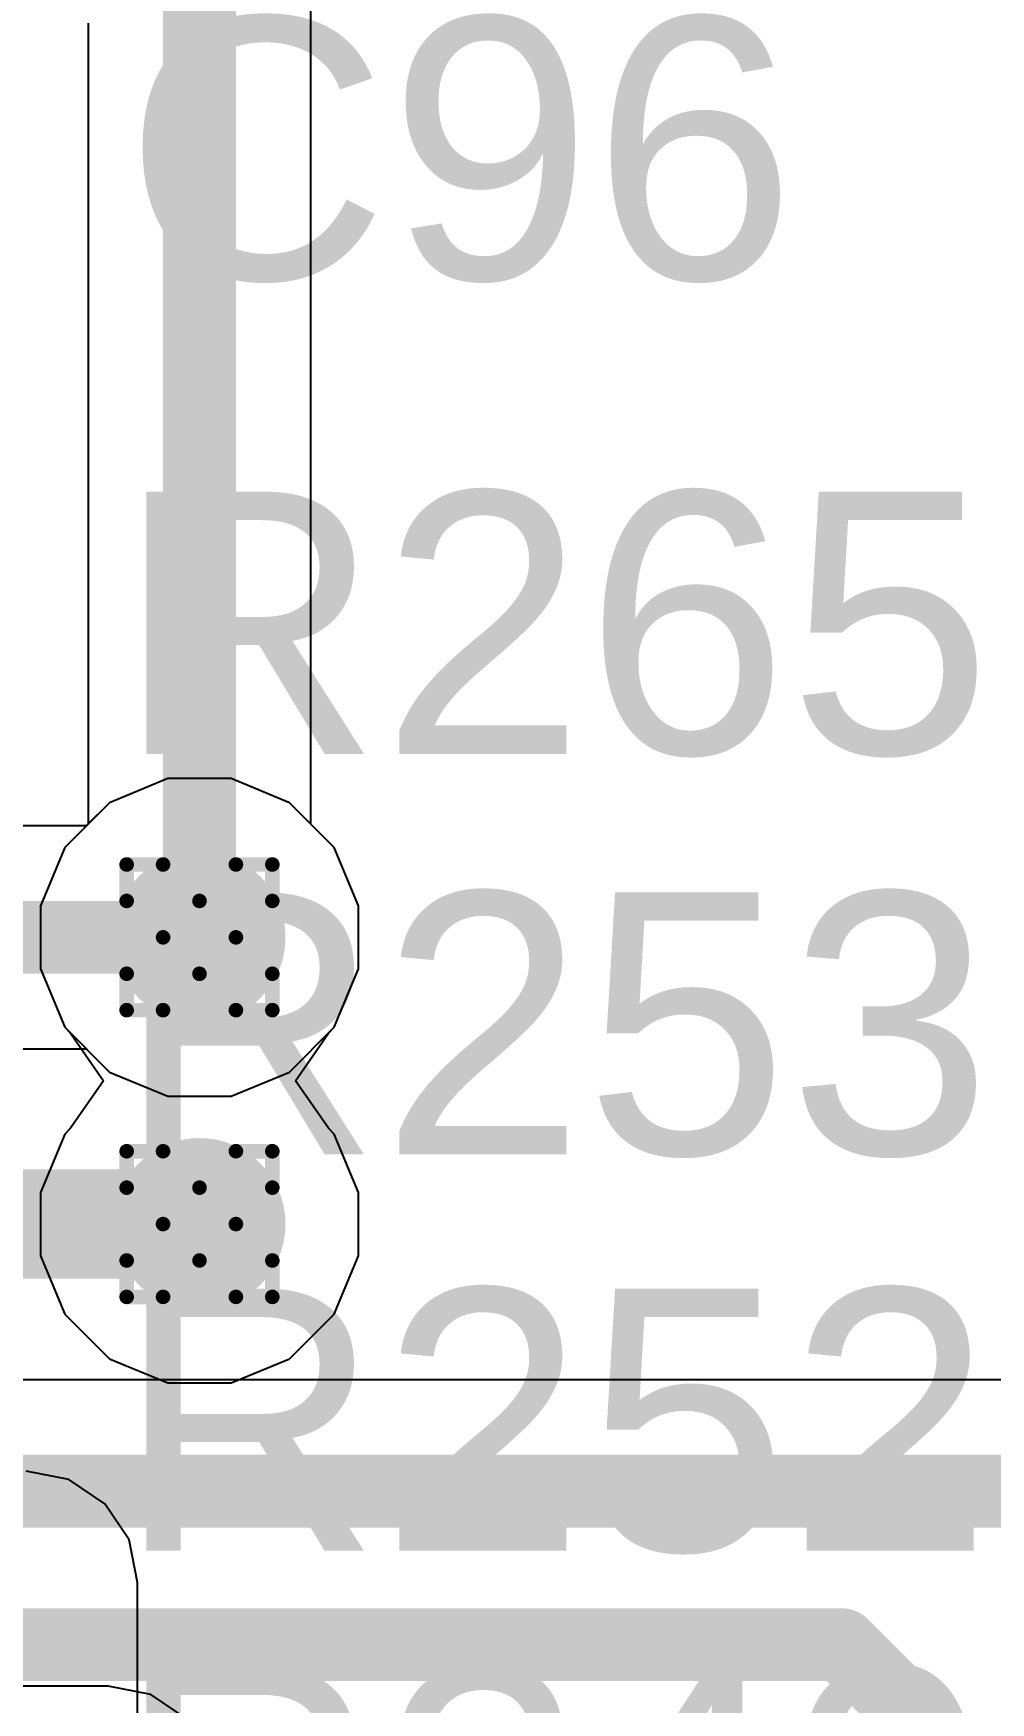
# Model space of a CAD drawing. Header units: inches. Extents: x -11 to 5379, y 0 to 5429.
# Drawn here: x 211.43 to 214.77, y 40.44 to 46.26 of the extents above; entities that cross this region are included whole.
import ezdxf

# ---------------------------------------------------------------- set-up
doc = ezdxf.new("R2010")
doc.units = ezdxf.units.IN
for name, color, linetype in [('Bottom Layer', 5, 'Continuous'), ('Drill Drawing', 1, 'Continuous'), ('GND', 16, 'Continuous'), ('PWR', 76, 'Continuous'), ('Top Layer', 1, 'Continuous'), ('Top Overlay', 2, 'Continuous'), ('Via Holes', 16, 'Continuous')]:
    doc.layers.add(name, color=color, linetype=linetype)
doc.styles.add('Arial', font='', dxfattribs={"height": 0.2})
doc.styles.get('Arial').set_extended_font_data('Arial')

msp = doc.modelspace()

# ---------------------------------------------------------------- hatches: boundary and pattern name
at = {"layer": 'Bottom Layer'}
h = msp.add_hatch(color=5, dxfattribs=at)
edge = h.paths.add_edge_path()
edge.add_arc((212.0086, 43.107), 0.3, 0, 360)
h = msp.add_hatch(color=5, dxfattribs=at)
edge = h.paths.add_edge_path()
edge.add_arc((212.0086, 42.107), 0.3, 0, 360)
at = {"layer": 'GND'}
h = msp.add_hatch(color=16, dxfattribs=at)
edge = h.paths.add_edge_path()
edge.add_arc((212.0086, 43.107), 0.3, 0, 360)
h = msp.add_hatch(color=16, dxfattribs=at)
edge = h.paths.add_edge_path()
edge.add_arc((212.0086, 42.107), 0.3, 0, 360)
at = {"layer": 'PWR'}
h = msp.add_hatch(color=76, dxfattribs=at)
edge = h.paths.add_edge_path()
edge.add_arc((212.0086, 43.107), 0.3, 0, 360)
h = msp.add_hatch(color=76, dxfattribs=at)
edge = h.paths.add_edge_path()
edge.add_arc((212.0086, 42.107), 0.3, 0, 360)
at = {"layer": 'Top Layer'}
h = msp.add_hatch(color=1, dxfattribs=at)
edge = h.paths.add_edge_path()
edge.add_arc((212.0086, 43.107), 0.3, 0, 360)
h = msp.add_hatch(color=1, dxfattribs=at)
edge = h.paths.add_edge_path()
edge.add_arc((212.0086, 42.107), 0.3, 0, 360)
at = {"layer": 'Via Holes'}
h = msp.add_hatch(color=7, dxfattribs=at)
edge = h.paths.add_edge_path()
edge.add_arc((212.0086, 43.107), 0.15, 0, 360)
h = msp.add_hatch(color=7, dxfattribs=at)
edge = h.paths.add_edge_path()
edge.add_arc((212.0086, 42.107), 0.15, 0, 360)

# ---------------------------------------------------------------- linework, layer by layer
at = {"layer": 'Bottom Layer'}
for p, q in [((212.3971, 43.502), (212.3971, 47.427)), ((211.6201, 47.2661), (211.6201, 43.502)), ((211.6201, 43.502), (211.5389, 43.4208)), ((212.4783, 43.4208), (212.3971, 43.502)), ((211.5389, 43.4208), (211.4546, 43.2172)), ((212.5626, 43.2172), (212.4783, 43.4208)), ((211.4546, 43.2172), (211.4546, 42.9968)), ((212.5626, 42.9968), (212.5626, 43.2172)), ((211.4546, 42.9968), (211.5389, 42.7932)), ((212.4783, 42.7932), (212.5626, 42.9968)), ((211.5389, 42.7932), (211.6948, 42.6373)), ((212.3224, 42.6373), (212.4783, 42.7932)), ((211.6948, 42.6373), (211.8984, 42.553)), ((212.1188, 42.553), (212.3224, 42.6373)), ((211.8984, 42.553), (212.1188, 42.553)), ((216.4287, 41.5636), (211.3861, 41.5636))]:
    msp.add_line(p, q, dxfattribs=at)
for points in [[(212.0086, 43.107, 0.254, 0.254, 0), (212.0086, 47.427, 0.254, 0.254, 0)], [(211.2252, 41.1752, 0.254, 0.254, 0), (216.8237, 41.1752, 0.254, 0.254, 0)], [(210.9525, 40.64, 0.254, 0.254, 0), (214.249, 40.64, 0.254, 0.254, 0)], [(214.249, 40.64, 0.254, 0.254, 0), (215.138, 39.751, 0.254, 0.254, 0)]]:
    msp.add_lwpolyline(points, format="xyseb", dxfattribs=at)
for points in [[(211.9451, 43.107, 0.127, 0.127, 1), (212.0721, 43.107, 0.127, 0.127, 1)], [(214.1855, 40.64, 0.127, 0.127, 1), (214.3125, 40.64, 0.127, 0.127, 1)], [(214.1855, 40.64, 0.127, 0.127, 1), (214.3125, 40.64, 0.127, 0.127, 1)]]:
    msp.add_lwpolyline(points, format="xyseb", close=True, dxfattribs=at)
at = {"layer": 'Drill Drawing'}
for points in [[(211.7546, 43.234, 0.0508, 0.0508, 0), (211.7546, 43.361, 0.0508, 0.0508, 0)], [(211.7546, 43.361, 0.0508, 0.0508, 0), (211.8816, 43.361, 0.0508, 0.0508, 0)], [(211.8816, 43.361, 0.0508, 0.0508, 0), (212.0086, 43.234, 0.0508, 0.0508, 0)], [(212.0086, 43.234, 0.0508, 0.0508, 0), (212.1356, 43.361, 0.0508, 0.0508, 0)], [(212.1356, 43.361, 0.0508, 0.0508, 0), (212.2626, 43.361, 0.0508, 0.0508, 0)], [(212.2626, 43.234, 0.0508, 0.0508, 0), (212.2626, 43.361, 0.0508, 0.0508, 0)], [(211.7546, 43.234, 0.0508, 0.0508, 0), (211.8816, 43.107, 0.0508, 0.0508, 0)], [(212.1356, 43.107, 0.0508, 0.0508, 0), (212.2626, 43.234, 0.0508, 0.0508, 0)], [(211.7546, 42.98, 0.0508, 0.0508, 0), (211.8816, 43.107, 0.0508, 0.0508, 0)], [(212.1356, 43.107, 0.0508, 0.0508, 0), (212.2626, 42.98, 0.0508, 0.0508, 0)], [(211.7546, 42.853, 0.0508, 0.0508, 0), (211.7546, 42.98, 0.0508, 0.0508, 0)], [(211.8816, 42.853, 0.0508, 0.0508, 0), (212.0086, 42.98, 0.0508, 0.0508, 0)], [(212.0086, 42.98, 0.0508, 0.0508, 0), (212.1356, 42.853, 0.0508, 0.0508, 0)], [(212.2626, 42.853, 0.0508, 0.0508, 0), (212.2626, 42.98, 0.0508, 0.0508, 0)], [(211.7546, 42.853, 0.0508, 0.0508, 0), (211.8816, 42.853, 0.0508, 0.0508, 0)], [(212.1356, 42.853, 0.0508, 0.0508, 0), (212.2626, 42.853, 0.0508, 0.0508, 0)], [(211.7546, 42.234, 0.0508, 0.0508, 0), (211.7546, 42.361, 0.0508, 0.0508, 0)], [(211.7546, 42.361, 0.0508, 0.0508, 0), (211.8816, 42.361, 0.0508, 0.0508, 0)], [(211.8816, 42.361, 0.0508, 0.0508, 0), (212.0086, 42.234, 0.0508, 0.0508, 0)], [(212.0086, 42.234, 0.0508, 0.0508, 0), (212.1356, 42.361, 0.0508, 0.0508, 0)], [(212.1356, 42.361, 0.0508, 0.0508, 0), (212.2626, 42.361, 0.0508, 0.0508, 0)], [(212.2626, 42.234, 0.0508, 0.0508, 0), (212.2626, 42.361, 0.0508, 0.0508, 0)], [(211.7546, 42.234, 0.0508, 0.0508, 0), (211.8816, 42.107, 0.0508, 0.0508, 0)], [(212.1356, 42.107, 0.0508, 0.0508, 0), (212.2626, 42.234, 0.0508, 0.0508, 0)], [(211.7546, 41.98, 0.0508, 0.0508, 0), (211.8816, 42.107, 0.0508, 0.0508, 0)], [(212.1356, 42.107, 0.0508, 0.0508, 0), (212.2626, 41.98, 0.0508, 0.0508, 0)], [(211.7546, 41.853, 0.0508, 0.0508, 0), (211.7546, 41.98, 0.0508, 0.0508, 0)], [(211.8816, 41.853, 0.0508, 0.0508, 0), (212.0086, 41.98, 0.0508, 0.0508, 0)], [(212.0086, 41.98, 0.0508, 0.0508, 0), (212.1356, 41.853, 0.0508, 0.0508, 0)], [(212.2626, 41.853, 0.0508, 0.0508, 0), (212.2626, 41.98, 0.0508, 0.0508, 0)], [(211.7546, 41.853, 0.0508, 0.0508, 0), (211.8816, 41.853, 0.0508, 0.0508, 0)], [(212.1356, 41.853, 0.0508, 0.0508, 0), (212.2626, 41.853, 0.0508, 0.0508, 0)]]:
    msp.add_lwpolyline(points, format="xyseb", dxfattribs=at)
for points in [[(211.7419, 43.361, 0.0254, 0.0254, 1), (211.7673, 43.361, 0.0254, 0.0254, 1)], [(211.7419, 43.361, 0.0254, 0.0254, 1), (211.7673, 43.361, 0.0254, 0.0254, 1)], [(211.8689, 43.361, 0.0254, 0.0254, 1), (211.8943, 43.361, 0.0254, 0.0254, 1)], [(211.8689, 43.361, 0.0254, 0.0254, 1), (211.8943, 43.361, 0.0254, 0.0254, 1)], [(212.1229, 43.361, 0.0254, 0.0254, 1), (212.1483, 43.361, 0.0254, 0.0254, 1)], [(212.1229, 43.361, 0.0254, 0.0254, 1), (212.1483, 43.361, 0.0254, 0.0254, 1)], [(212.2499, 43.361, 0.0254, 0.0254, 1), (212.2753, 43.361, 0.0254, 0.0254, 1)], [(212.2499, 43.361, 0.0254, 0.0254, 1), (212.2753, 43.361, 0.0254, 0.0254, 1)], [(211.7419, 43.234, 0.0254, 0.0254, 1), (211.7673, 43.234, 0.0254, 0.0254, 1)], [(211.7419, 43.234, 0.0254, 0.0254, 1), (211.7673, 43.234, 0.0254, 0.0254, 1)], [(211.9959, 43.234, 0.0254, 0.0254, 1), (212.0213, 43.234, 0.0254, 0.0254, 1)], [(211.9959, 43.234, 0.0254, 0.0254, 1), (212.0213, 43.234, 0.0254, 0.0254, 1)], [(212.2499, 43.234, 0.0254, 0.0254, 1), (212.2753, 43.234, 0.0254, 0.0254, 1)], [(212.2499, 43.234, 0.0254, 0.0254, 1), (212.2753, 43.234, 0.0254, 0.0254, 1)], [(211.8689, 43.107, 0.0254, 0.0254, 1), (211.8943, 43.107, 0.0254, 0.0254, 1)], [(211.8689, 43.107, 0.0254, 0.0254, 1), (211.8943, 43.107, 0.0254, 0.0254, 1)], [(212.1229, 43.107, 0.0254, 0.0254, 1), (212.1483, 43.107, 0.0254, 0.0254, 1)], [(212.1229, 43.107, 0.0254, 0.0254, 1), (212.1483, 43.107, 0.0254, 0.0254, 1)], [(211.7419, 42.98, 0.0254, 0.0254, 1), (211.7673, 42.98, 0.0254, 0.0254, 1)], [(211.7419, 42.98, 0.0254, 0.0254, 1), (211.7673, 42.98, 0.0254, 0.0254, 1)], [(211.9959, 42.98, 0.0254, 0.0254, 1), (212.0213, 42.98, 0.0254, 0.0254, 1)], [(211.9959, 42.98, 0.0254, 0.0254, 1), (212.0213, 42.98, 0.0254, 0.0254, 1)], [(212.2499, 42.98, 0.0254, 0.0254, 1), (212.2753, 42.98, 0.0254, 0.0254, 1)], [(212.2499, 42.98, 0.0254, 0.0254, 1), (212.2753, 42.98, 0.0254, 0.0254, 1)], [(211.7419, 42.853, 0.0254, 0.0254, 1), (211.7673, 42.853, 0.0254, 0.0254, 1)], [(211.7419, 42.853, 0.0254, 0.0254, 1), (211.7673, 42.853, 0.0254, 0.0254, 1)], [(211.8689, 42.853, 0.0254, 0.0254, 1), (211.8943, 42.853, 0.0254, 0.0254, 1)], [(211.8689, 42.853, 0.0254, 0.0254, 1), (211.8943, 42.853, 0.0254, 0.0254, 1)], [(212.1229, 42.853, 0.0254, 0.0254, 1), (212.1483, 42.853, 0.0254, 0.0254, 1)], [(212.1229, 42.853, 0.0254, 0.0254, 1), (212.1483, 42.853, 0.0254, 0.0254, 1)], [(212.2499, 42.853, 0.0254, 0.0254, 1), (212.2753, 42.853, 0.0254, 0.0254, 1)], [(212.2499, 42.853, 0.0254, 0.0254, 1), (212.2753, 42.853, 0.0254, 0.0254, 1)], [(211.7419, 42.361, 0.0254, 0.0254, 1), (211.7673, 42.361, 0.0254, 0.0254, 1)], [(211.7419, 42.361, 0.0254, 0.0254, 1), (211.7673, 42.361, 0.0254, 0.0254, 1)], [(211.8689, 42.361, 0.0254, 0.0254, 1), (211.8943, 42.361, 0.0254, 0.0254, 1)], [(211.8689, 42.361, 0.0254, 0.0254, 1), (211.8943, 42.361, 0.0254, 0.0254, 1)], [(212.1229, 42.361, 0.0254, 0.0254, 1), (212.1483, 42.361, 0.0254, 0.0254, 1)], [(212.1229, 42.361, 0.0254, 0.0254, 1), (212.1483, 42.361, 0.0254, 0.0254, 1)], [(212.2499, 42.361, 0.0254, 0.0254, 1), (212.2753, 42.361, 0.0254, 0.0254, 1)], [(212.2499, 42.361, 0.0254, 0.0254, 1), (212.2753, 42.361, 0.0254, 0.0254, 1)], [(211.7419, 42.234, 0.0254, 0.0254, 1), (211.7673, 42.234, 0.0254, 0.0254, 1)], [(211.7419, 42.234, 0.0254, 0.0254, 1), (211.7673, 42.234, 0.0254, 0.0254, 1)], [(211.9959, 42.234, 0.0254, 0.0254, 1), (212.0213, 42.234, 0.0254, 0.0254, 1)], [(211.9959, 42.234, 0.0254, 0.0254, 1), (212.0213, 42.234, 0.0254, 0.0254, 1)], [(212.2499, 42.234, 0.0254, 0.0254, 1), (212.2753, 42.234, 0.0254, 0.0254, 1)], [(212.2499, 42.234, 0.0254, 0.0254, 1), (212.2753, 42.234, 0.0254, 0.0254, 1)], [(211.8689, 42.107, 0.0254, 0.0254, 1), (211.8943, 42.107, 0.0254, 0.0254, 1)], [(211.8689, 42.107, 0.0254, 0.0254, 1), (211.8943, 42.107, 0.0254, 0.0254, 1)], [(212.1229, 42.107, 0.0254, 0.0254, 1), (212.1483, 42.107, 0.0254, 0.0254, 1)], [(212.1229, 42.107, 0.0254, 0.0254, 1), (212.1483, 42.107, 0.0254, 0.0254, 1)], [(211.7419, 41.98, 0.0254, 0.0254, 1), (211.7673, 41.98, 0.0254, 0.0254, 1)], [(211.7419, 41.98, 0.0254, 0.0254, 1), (211.7673, 41.98, 0.0254, 0.0254, 1)], [(211.9959, 41.98, 0.0254, 0.0254, 1), (212.0213, 41.98, 0.0254, 0.0254, 1)], [(211.9959, 41.98, 0.0254, 0.0254, 1), (212.0213, 41.98, 0.0254, 0.0254, 1)], [(212.2499, 41.98, 0.0254, 0.0254, 1), (212.2753, 41.98, 0.0254, 0.0254, 1)], [(212.2499, 41.98, 0.0254, 0.0254, 1), (212.2753, 41.98, 0.0254, 0.0254, 1)], [(211.7419, 41.853, 0.0254, 0.0254, 1), (211.7673, 41.853, 0.0254, 0.0254, 1)], [(211.7419, 41.853, 0.0254, 0.0254, 1), (211.7673, 41.853, 0.0254, 0.0254, 1)], [(211.8689, 41.853, 0.0254, 0.0254, 1), (211.8943, 41.853, 0.0254, 0.0254, 1)], [(211.8689, 41.853, 0.0254, 0.0254, 1), (211.8943, 41.853, 0.0254, 0.0254, 1)], [(212.1229, 41.853, 0.0254, 0.0254, 1), (212.1483, 41.853, 0.0254, 0.0254, 1)], [(212.1229, 41.853, 0.0254, 0.0254, 1), (212.1483, 41.853, 0.0254, 0.0254, 1)], [(212.2499, 41.853, 0.0254, 0.0254, 1), (212.2753, 41.853, 0.0254, 0.0254, 1)], [(212.2499, 41.853, 0.0254, 0.0254, 1), (212.2753, 41.853, 0.0254, 0.0254, 1)]]:
    msp.add_lwpolyline(points, format="xyseb", close=True, dxfattribs=at)
at = {"layer": 'GND'}
for p, q in [((211.8984, 43.661), (211.6948, 43.5766)), ((212.1188, 43.661), (211.8984, 43.661)), ((212.3224, 43.5766), (212.1188, 43.661)), ((211.6948, 43.5766), (211.5389, 43.4208)), ((212.4783, 43.4208), (212.3224, 43.5766)), ((211.5389, 43.4208), (211.4546, 43.2172)), ((212.5626, 43.2172), (212.4783, 43.4208)), ((211.4546, 43.2172), (211.4546, 42.9968)), ((212.5626, 42.9968), (212.5626, 43.2172)), ((211.4546, 42.9968), (211.5389, 42.7932)), ((212.4783, 42.7932), (212.5626, 42.9968)), ((211.5389, 42.7932), (211.6948, 42.6373)), ((212.3224, 42.6373), (212.4783, 42.7932)), ((211.6948, 42.6373), (211.8984, 42.553)), ((212.1188, 42.553), (212.3224, 42.6373)), ((211.8984, 42.553), (212.1188, 42.553))]:
    msp.add_line(p, q, dxfattribs=at)
at = {"layer": 'PWR'}
for p, q in [((211.8984, 43.661), (211.6948, 43.5766)), ((212.1188, 43.661), (211.8984, 43.661)), ((212.3224, 43.5766), (212.1188, 43.661)), ((211.6948, 43.5766), (211.5389, 43.4208)), ((212.4783, 43.4208), (212.3224, 43.5766)), ((211.5389, 43.4208), (211.4546, 43.2172)), ((212.5626, 43.2172), (212.4783, 43.4208)), ((211.4546, 43.2172), (211.4546, 42.9968)), ((212.5626, 42.9968), (212.5626, 43.2172)), ((211.4546, 42.9968), (211.5389, 42.7932)), ((212.4783, 42.7932), (212.5626, 42.9968)), ((211.5389, 42.7932), (211.5592, 42.7729)), ((212.458, 42.7729), (212.4783, 42.7932)), ((211.5592, 42.7729), (211.6738, 42.607)), ((212.3434, 42.607), (212.458, 42.7729)), ((211.6738, 42.607), (211.5592, 42.441)), ((212.458, 42.441), (212.3434, 42.607)), ((211.5592, 42.441), (211.5389, 42.4208)), ((212.4783, 42.4208), (212.458, 42.441)), ((211.5389, 42.4208), (211.4546, 42.2172)), ((212.5626, 42.2172), (212.4783, 42.4208)), ((211.4546, 42.2172), (211.4546, 41.9968)), ((212.5626, 41.9968), (212.5626, 42.2172)), ((211.4546, 41.9968), (211.5389, 41.7932)), ((212.4783, 41.7932), (212.5626, 41.9968)), ((211.5389, 41.7932), (211.6948, 41.6373)), ((212.3224, 41.6373), (212.4783, 41.7932)), ((211.6948, 41.6373), (211.8984, 41.553)), ((212.1188, 41.553), (212.3224, 41.6373)), ((211.8984, 41.553), (212.1188, 41.553)), ((211.5529, 41.2159), (211.4042, 41.2454)), ((211.6789, 41.1317), (211.5529, 41.2159)), ((211.7631, 41.0056), (211.6789, 41.1317)), ((211.7927, 40.857), (211.7631, 41.0056)), ((211.7927, 38.661), (211.7927, 40.857))]:
    msp.add_line(p, q, dxfattribs=at)
at = {"layer": 'Top Layer'}
for p, q in [((211.8984, 43.661), (211.6948, 43.5766)), ((212.1188, 43.661), (211.8984, 43.661)), ((212.3224, 43.5766), (212.1188, 43.661)), ((211.6948, 43.5766), (211.6136, 43.4954)), ((212.4783, 43.4208), (212.3224, 43.5766)), ((211.6136, 43.4954), (211.2611, 43.4954)), ((212.5626, 43.2172), (212.4783, 43.4208)), ((212.5626, 42.9968), (212.5626, 43.2172)), ((212.4783, 42.7932), (212.5626, 42.9968)), ((212.3224, 42.6373), (212.4783, 42.7932)), ((211.2611, 42.7185), (211.6136, 42.7185)), ((211.6136, 42.7185), (211.6948, 42.6373)), ((211.6948, 42.6373), (211.8984, 42.553)), ((212.1188, 42.553), (212.3224, 42.6373)), ((211.8984, 42.553), (212.1188, 42.553)), ((211.6902, 40.4954), (211.2611, 40.4954)), ((211.8388, 40.4659), (211.6902, 40.4954)), ((211.9648, 40.3817), (211.8388, 40.4659))]:
    msp.add_line(p, q, dxfattribs=at)
for points in [[(210.7785, 43.107, 0.254, 0.254, 0), (212.0086, 43.107, 0.254, 0.254, 0)], [(210.7785, 42.107, 0.381, 0.381, 0), (212.0086, 42.107, 0.381, 0.381, 0)]]:
    msp.add_lwpolyline(points, format="xyseb", dxfattribs=at)
for points in [[(211.9451, 43.107, 0.127, 0.127, 1), (212.0721, 43.107, 0.127, 0.127, 1)], [(211.9134, 42.107, 0.1905, 0.1905, 1), (212.1039, 42.107, 0.1905, 0.1905, 1)]]:
    msp.add_lwpolyline(points, format="xyseb", close=True, dxfattribs=at)

# ---------------------------------------------------------------- texts
at = {"layer": 'Top Overlay', "style": 'Arial'}
for s, p in [('C96', (211.7456, 45.4016)), ('R265', (211.7189, 43.7469)), ('R253', (211.7189, 42.3499)), ('R252', (211.7189, 40.9674)), ('R249', (211.7189, 39.6499))]:
    msp.add_text(s, height=0.9144, dxfattribs=at).set_placement(p)

doc.saveas('drawing.dxf')
